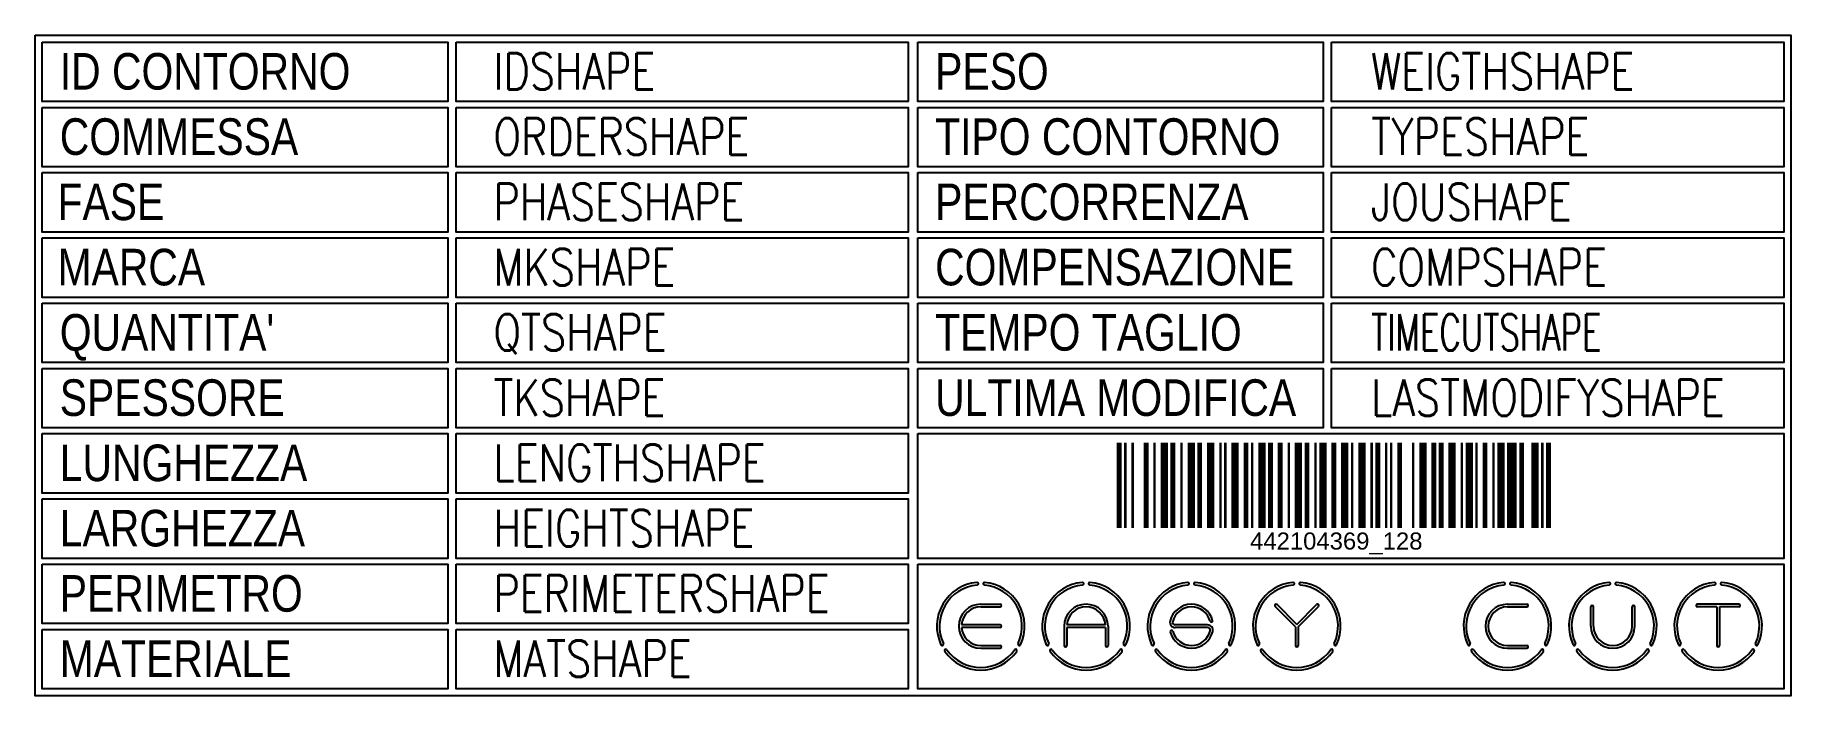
# Model space of a CAD drawing. Header units: millimetres. Extents: x 13560 to 14280, y 9380 to 9651.
import ezdxf
from ezdxf.enums import TextEntityAlignment as Align

# ---------------------------------------------------------------- set-up
doc = ezdxf.new("R2010")
doc.units = ezdxf.units.MM
doc.styles.add('EasyCutStyle', font='romans.shx', dxfattribs={"width": 0.8})
doc.styles.add('EasyCutStyle1', font='arial.ttf', dxfattribs={"width": 0.8})
doc.styles.get("Standard").update_dxf_attribs({"font": 'arial.ttf'})

msp = doc.modelspace()

# ---------------------------------------------------------------- linework, layer by layer
at = {"color": 140}
for p, q in [((13947.78, 9417.54), (13955.7, 9417.54)), ((13947.78, 9416.46), (13955.7, 9416.46)), ((14076.84, 9408.31), (14068.54, 9416.61)), ((14077.38, 9409.3), (14069.3, 9417.38)), ((14077.38, 9409.3), (14085.46, 9417.38)), ((14077.92, 9408.31), (14086.22, 9416.61)), ((14163.78, 9417.54), (14171.7, 9417.54)), ((14163.78, 9416.46), (14171.7, 9416.46)), ((14197.98, 9408.54), (14197.98, 9416.46)), ((14199.06, 9408.54), (14199.06, 9416.46)), ((14214.9, 9408.54), (14214.9, 9416.46)), ((14215.98, 9408.54), (14215.98, 9416.46)), ((14258.64, 9417.54), (14241.72, 9417.54)), ((14249.64, 9416.46), (14241.72, 9416.46)), ((14249.64, 9416.46), (14249.64, 9400.62)), ((14250.72, 9416.46), (14250.72, 9400.62)), ((14258.64, 9416.46), (14250.72, 9416.46)), ((13955.7, 9409.08), (13939.88, 9409.08)), ((13955.7, 9408), (13939.88, 9408)), ((13981.98, 9408.54), (13981.98, 9400.62)), ((13983.06, 9408), (13983.06, 9400.62)), ((13998.9, 9408), (13983.06, 9408)), ((13998.88, 9409.08), (13983.08, 9409.08)), ((13998.9, 9408), (13998.9, 9400.62)), ((13999.98, 9408.54), (13999.98, 9400.62)), ((14040.82, 9409.08), (14027.53, 9409.08)), ((14040.82, 9408), (14027.53, 9408)), ((14076.84, 9408.31), (14076.84, 9400.62)), ((14077.92, 9408.31), (14077.92, 9400.62)), ((13947.78, 9400.62), (13955.7, 9400.62)), ((13947.78, 9399.54), (13955.7, 9399.54)), ((14163.78, 9400.62), (14171.7, 9400.62)), ((14163.78, 9399.54), (14171.7, 9399.54))]:
    msp.add_line(p, q, dxfattribs=at)
at = {"color": 253}
msp.add_lwpolyline([(13560, 9650.95), (14280, 9650.95), (14280, 9379.95), (13560, 9379.95)], close=True, dxfattribs=at)
at = {"color": 2}
for points in [[(13562.95, 9648.1), (13729.28, 9648.1), (13729.28, 9623.69), (13562.95, 9623.69)], [(13562.95, 9648.1), (13729.28, 9648.1), (13729.28, 9623.69), (13562.95, 9623.69)], [(13921.93, 9648.1), (14088.25, 9648.1), (14088.25, 9623.69), (13921.93, 9623.69)], [(13562.95, 9621.33), (13729.28, 9621.33), (13729.28, 9596.92), (13562.95, 9596.92)], [(13921.93, 9621.33), (14088.25, 9621.33), (14088.25, 9596.92), (13921.93, 9596.92)], [(13562.95, 9594.57), (13729.28, 9594.57), (13729.28, 9570.16), (13562.95, 9570.16)], [(13921.93, 9594.57), (14088.25, 9594.57), (14088.25, 9570.16), (13921.93, 9570.16)], [(13562.95, 9567.8), (13729.28, 9567.8), (13729.28, 9543.39), (13562.95, 9543.39)], [(13921.93, 9567.8), (14088.25, 9567.8), (14088.25, 9543.39), (13921.93, 9543.39)], [(13562.95, 9541.04), (13729.28, 9541.04), (13729.28, 9516.63), (13562.95, 9516.63)], [(13921.93, 9541.04), (14088.25, 9541.04), (14088.25, 9516.63), (13921.93, 9516.63)], [(13562.95, 9514.28), (13729.28, 9514.28), (13729.28, 9489.87), (13562.95, 9489.87)], [(13921.93, 9514.28), (14088.25, 9514.28), (14088.25, 9489.87), (13921.93, 9489.87)], [(13562.95, 9487.51), (13729.28, 9487.51), (13729.28, 9463.1), (13562.95, 9463.1)], [(13562.95, 9460.75), (13729.28, 9460.75), (13729.28, 9436.34), (13562.95, 9436.34)], [(13562.95, 9433.99), (13729.28, 9433.99), (13729.28, 9409.58), (13562.95, 9409.58)], [(13562.95, 9407.22), (13729.28, 9407.22), (13729.28, 9382.81), (13562.95, 9382.81)]]:
    msp.add_lwpolyline(points, close=True, dxfattribs=at)
at = {"color": 1}
for points in [[(13732.67, 9648.1), (13918.07, 9648.1), (13918.07, 9623.69), (13732.67, 9623.69)], [(14091.65, 9648.1), (14277.05, 9648.1), (14277.05, 9623.69), (14091.65, 9623.69)], [(13732.67, 9621.33), (13918.07, 9621.33), (13918.07, 9596.92), (13732.67, 9596.92)], [(14091.65, 9621.33), (14277.05, 9621.33), (14277.05, 9596.92), (14091.65, 9596.92)], [(13732.67, 9594.57), (13918.07, 9594.57), (13918.07, 9570.16), (13732.67, 9570.16)], [(14091.65, 9594.57), (14277.05, 9594.57), (14277.05, 9570.16), (14091.65, 9570.16)], [(13732.67, 9567.8), (13918.07, 9567.8), (13918.07, 9543.39), (13732.67, 9543.39)], [(14091.65, 9567.8), (14277.05, 9567.8), (14277.05, 9543.39), (14091.65, 9543.39)], [(13732.67, 9541.04), (13918.07, 9541.04), (13918.07, 9516.63), (13732.67, 9516.63)], [(14091.65, 9541.04), (14277.05, 9541.04), (14277.05, 9516.63), (14091.65, 9516.63)], [(13732.67, 9514.28), (13918.07, 9514.28), (13918.07, 9489.87), (13732.67, 9489.87)], [(14091.65, 9514.28), (14277.05, 9514.28), (14277.05, 9489.87), (14091.65, 9489.87)], [(13732.67, 9487.51), (13918.07, 9487.51), (13918.07, 9463.1), (13732.67, 9463.1)], [(13921.93, 9487.51), (14277.05, 9487.51), (14277.05, 9436.34), (13921.93, 9436.34)], [(13732.67, 9460.75), (13918.07, 9460.75), (13918.07, 9436.34), (13732.67, 9436.34)], [(13732.67, 9433.99), (13918.07, 9433.99), (13918.07, 9409.58), (13732.67, 9409.58)], [(13921.93, 9433.99), (14277.05, 9433.99), (14277.05, 9382.81), (13921.93, 9382.81)], [(13732.67, 9407.22), (13918.07, 9407.22), (13918.07, 9382.81), (13732.67, 9382.81)]]:
    msp.add_lwpolyline(points, close=True, dxfattribs=at)
at = {"linetype": 'Continuous'}
for points, const_width in [([(14004.58, 9448.79), (14004.58, 9483.79)], 2), ([(14007.08, 9448.79), (14007.08, 9483.79)], 1), ([(14010.08, 9448.79), (14010.08, 9483.79)], 1), ([(14015.58, 9448.79), (14015.58, 9483.79)], 2), ([(14019.08, 9448.79), (14019.08, 9483.79)], 1), ([(14023.08, 9448.79), (14023.08, 9483.79)], 3), ([(14026.58, 9448.79), (14026.58, 9483.79)], 2), ([(14030.08, 9448.79), (14030.08, 9483.79)], 1), ([(14034.08, 9448.79), (14034.08, 9483.79)], 3), ([(14037.58, 9448.79), (14037.58, 9483.79)], 2), ([(14042.08, 9448.79), (14042.08, 9483.79)], 3), ([(14046.08, 9448.79), (14046.08, 9483.79)], 1), ([(14048.08, 9448.79), (14048.08, 9483.79)], 1), ([(14052.08, 9448.79), (14052.08, 9483.79)], 3), ([(14056.58, 9448.79), (14056.58, 9483.79)], 2), ([(14059.08, 9448.79), (14059.08, 9483.79)], 1), ([(14063.08, 9448.79), (14063.08, 9483.79)], 3), ([(14066.58, 9448.79), (14066.58, 9483.79)], 2), ([(14070.58, 9448.79), (14070.58, 9483.79)], 2), ([(14074.08, 9448.79), (14074.08, 9483.79)], 1), ([(14078.08, 9448.79), (14078.08, 9483.79)], 3), ([(14081.58, 9448.79), (14081.58, 9483.79)], 2), ([(14085.08, 9448.79), (14085.08, 9483.79)], 1), ([(14088.08, 9448.79), (14088.08, 9483.79)], 3), ([(14092.58, 9448.79), (14092.58, 9483.79)], 2), ([(14097.08, 9448.79), (14097.08, 9483.79)], 3), ([(14100.08, 9448.79), (14100.08, 9483.79)], 1), ([(14104.08, 9448.79), (14104.08, 9483.79)], 3), ([(14108.08, 9448.79), (14108.08, 9483.79)], 1), ([(14110.58, 9448.79), (14110.58, 9483.79)], 2), ([(14114.08, 9448.79), (14114.08, 9483.79)], 1), ([(14116.08, 9448.79), (14116.08, 9483.79)], 1), ([(14119.58, 9448.79), (14119.58, 9483.79)], 2), ([(14125.08, 9448.79), (14125.08, 9483.79)], 1), ([(14129.08, 9448.79), (14129.08, 9483.79)], 3), ([(14133.58, 9448.79), (14133.58, 9483.79)], 2), ([(14136.58, 9448.79), (14136.58, 9483.79)], 2), ([(14141.08, 9448.79), (14141.08, 9483.79)], 3), ([(14145.08, 9448.79), (14145.08, 9483.79)], 1), ([(14148.08, 9448.79), (14148.08, 9483.79)], 3), ([(14151.08, 9448.79), (14151.08, 9483.79)], 1), ([(14154.58, 9448.79), (14154.58, 9483.79)], 2), ([(14158.08, 9448.79), (14158.08, 9483.79)], 1), ([(14161.08, 9448.79), (14161.08, 9483.79)], 3), ([(14165.58, 9448.79), (14165.58, 9483.79)], 4), ([(14169.58, 9448.79), (14169.58, 9483.79)], 2), ([(14175.08, 9448.79), (14175.08, 9483.79)], 3), ([(14178.08, 9448.79), (14178.08, 9483.79)], 1), ([(14180.58, 9448.79), (14180.58, 9483.79)], 2)]:
    msp.add_lwpolyline(points, dxfattribs=dict(at, const_width=const_width))
at = {"color": 140}
for centre, radius, start, end in [((13947.78, 9408.54), 18, 95, 205), ((13947.78, 9408.54), 16.92, 95, 205), ((13946.26, 9425.93), 0.54, 275, 95), ((13949.3, 9425.93), 0.54, 85, 265), ((13947.78, 9408.54), 16.92, 335, 85), ((13947.78, 9408.54), 18, 335, 85), ((13990.98, 9408.54), 18, 95, 205), ((13990.98, 9408.54), 16.92, 95, 205), ((13989.46, 9425.93), 0.54, 275, 95), ((13992.5, 9425.93), 0.54, 85, 265), ((13990.98, 9408.54), 16.92, 335, 85), ((13990.98, 9408.54), 18, 335, 85), ((14034.18, 9408.54), 18, 95, 205), ((14034.18, 9408.54), 16.92, 95, 205), ((14032.66, 9425.93), 0.54, 275, 95), ((14035.7, 9425.93), 0.54, 85, 265), ((14034.18, 9408.54), 16.92, 335, 85), ((14034.18, 9408.54), 18, 335, 85), ((14077.38, 9408.54), 18, 95, 205), ((14077.38, 9408.54), 16.92, 95, 205), ((14075.86, 9425.93), 0.54, 275, 95), ((14078.9, 9425.93), 0.54, 85, 265), ((14077.38, 9408.54), 16.92, 335, 85), ((14077.38, 9408.54), 18, 335, 85), ((14163.78, 9408.54), 18, 95, 205), ((14163.78, 9408.54), 16.92, 95, 205), ((14162.26, 9425.93), 0.54, 275, 95), ((14165.3, 9425.93), 0.54, 85, 265), ((14163.78, 9408.54), 16.92, 335, 85), ((14163.78, 9408.54), 18, 335, 85), ((14206.98, 9408.54), 18, 95, 205), ((14206.98, 9408.54), 16.92, 95, 205), ((14205.46, 9425.93), 0.54, 275, 95), ((14208.5, 9425.93), 0.54, 85, 265), ((14206.98, 9408.54), 16.92, 335, 85), ((14206.98, 9408.54), 18, 335, 85), ((14250.18, 9408.54), 18, 95, 205), ((14250.18, 9408.54), 16.92, 95, 205), ((14248.66, 9425.93), 0.54, 275, 95), ((14251.7, 9425.93), 0.54, 85, 265), ((14250.18, 9408.54), 16.92, 335, 85), ((14250.18, 9408.54), 18, 335, 85), ((13947.78, 9408.54), 9, 90, 270), ((13947.78, 9408.54), 7.92, 90, 176.09044), ((13955.7, 9417), 0.54, 270, 90), ((13990.98, 9408.54), 9, 0, 180), ((13990.98, 9408.54), 7.92, 3.90956, 176.09044), ((14027.53, 9410.16), 2.16, 166.29977, 270), ((14034.18, 9408.54), 9, 15, 166.29977), ((14027.53, 9410.16), 1.08, 166.29977, 270), ((14034.18, 9408.54), 7.92, 15, 166.29977), ((14042.35, 9410.73), 0.54, 195, 15), ((14068.92, 9417), 0.54, 45, 225), ((14085.84, 9417), 0.54, 315, 135), ((14163.78, 9408.54), 9, 90, 270), ((14163.78, 9408.54), 7.92, 90, 270), ((14171.7, 9417), 0.54, 270, 90), ((14198.52, 9416.46), 0.54, 0, 180), ((14215.44, 9416.46), 0.54, 0, 180), ((14241.72, 9417), 0.54, 90, 270), ((14258.64, 9417), 0.54, 270, 90), ((13947.78, 9408.54), 7.92, 183.90956, 270), ((13955.7, 9408.54), 0.54, 270, 90), ((14026.01, 9406.35), 0.54, 15, 195), ((14034.18, 9408.54), 9, 195, 346.29977), ((14034.18, 9408.54), 7.92, 195, 346.29977), ((14040.82, 9406.92), 2.16, 346.29977, 90), ((14040.82, 9406.92), 1.08, 346.29977, 90), ((14206.98, 9408.54), 9, 180, 0), ((14206.98, 9408.54), 7.92, 180, 0), ((13931.95, 9401.16), 0.54, 205, 25), ((13933.48, 9398.52), 0.54, 35, 215), ((13947.78, 9408.54), 18, 215, 325), ((13947.78, 9408.54), 16.92, 215, 325), ((13955.7, 9400.08), 0.54, 270, 90), ((13962.08, 9398.52), 0.54, 325, 145), ((13963.6, 9401.16), 0.54, 155, 335), ((13975.15, 9401.16), 0.54, 205, 25), ((13976.68, 9398.52), 0.54, 35, 215), ((13990.98, 9408.54), 18, 215, 325), ((13990.98, 9408.54), 16.92, 215, 325), ((13982.52, 9400.62), 0.54, 180, 0), ((13999.44, 9400.62), 0.54, 180, 0), ((14005.28, 9398.52), 0.54, 325, 145), ((14006.8, 9401.16), 0.54, 155, 335), ((14018.35, 9401.16), 0.54, 205, 25), ((14019.88, 9398.52), 0.54, 35, 215), ((14034.18, 9408.54), 18, 215, 325), ((14034.18, 9408.54), 16.92, 215, 325), ((14048.48, 9398.52), 0.54, 325, 145), ((14050, 9401.16), 0.54, 155, 335), ((14061.55, 9401.16), 0.54, 205, 25), ((14063.08, 9398.52), 0.54, 35, 215), ((14077.38, 9408.54), 18, 215, 325), ((14077.38, 9408.54), 16.92, 215, 325), ((14077.38, 9400.62), 0.54, 180, 0), ((14091.68, 9398.52), 0.54, 325, 145), ((14093.2, 9401.16), 0.54, 155, 335), ((14147.95, 9401.16), 0.54, 205, 25), ((14149.48, 9398.52), 0.54, 35, 215), ((14163.78, 9408.54), 18, 215, 325), ((14163.78, 9408.54), 16.92, 215, 325), ((14171.7, 9400.08), 0.54, 270, 90), ((14178.08, 9398.52), 0.54, 325, 145), ((14179.6, 9401.16), 0.54, 155, 335), ((14191.15, 9401.16), 0.54, 205, 25), ((14192.68, 9398.52), 0.54, 35, 215), ((14206.98, 9408.54), 18, 215, 325), ((14206.98, 9408.54), 16.92, 215, 325), ((14221.28, 9398.52), 0.54, 325, 145), ((14222.8, 9401.16), 0.54, 155, 335), ((14234.35, 9401.16), 0.54, 205, 25), ((14235.88, 9398.52), 0.54, 35, 215), ((14250.18, 9408.54), 18, 215, 325), ((14250.18, 9408.54), 16.92, 215, 325), ((14250.18, 9400.62), 0.54, 180, 0), ((14264.48, 9398.52), 0.54, 325, 145), ((14266, 9401.16), 0.54, 155, 335)]:
    msp.add_arc(centre, radius, start, end, dxfattribs=at)

# ---------------------------------------------------------------- texts
at = {"color": 161, "style": 'EasyCutStyle1', "width": 0.8}
for s, p in [('ID CONTORNO', (13570.11, 9628.6)), ('PESO', (13929.08, 9628.6)), ('COMMESSA', (13570.11, 9601.83)), ('TIPO CONTORNO', (13929.08, 9601.83)), ('FASE', (13569.18, 9575.07)), ('PERCORRENZA', (13929.08, 9575.07)), ('MARCA', (13569.18, 9548.31)), ('COMPENSAZIONE', (13929.08, 9548.31)), ("QUANTITA'", (13570.11, 9521.54)), ('TEMPO TAGLIO', (13929.08, 9521.54)), ('SPESSORE', (13570.11, 9494.78)), ('ULTIMA MODIFICA', (13929.08, 9494.78)), ('LUNGHEZZA', (13570.11, 9468.02)), ('LARGHEZZA', (13570.11, 9441.25)), ('PERIMETRO', (13570.11, 9414.49)), ('MATERIALE', (13570.11, 9387.72))]:
    msp.add_text(s, height=15, dxfattribs=at).set_placement(p)
msp.add_text('442104369_128', height=7).set_placement((14093.58, 9439.97), align=Align.CENTER)
at = {"style": 'EasyCutStyle'}
for tag, p, width in [('IDSHAPE', (13747.96, 9628.6), 0.8), ('WEIGTHSHAPE', (14107.86, 9628.6), 0.8), ('ORDERSHAPE', (13747.96, 9601.83), 0.8), ('TYPESHAPE', (14107.86, 9601.83), 0.8), ('PHASESHAPE', (13747.96, 9575.07), 0.8), ('JOUSHAPE', (14107.86, 9575.07), 0.8), ('MKSHAPE', (13747.96, 9548.31), 0.8), ('COMPSHAPE', (14107.86, 9548.31), 0.8), ('QTSHAPE', (13747.96, 9521.54), 0.8), ('TIMECUTSHAPE', (14107.86, 9521.54), 0.65), ('TKSHAPE', (13747.96, 9494.78), 0.8), ('LASTMODIFYSHAPE', (14107.86, 9494.78), 0.8), ('LENGTHSHAPE', (13747.96, 9468.02), 0.8), ('HEIGHTSHAPE', (13747.96, 9441.25), 0.8), ('PERIMETERSHAPE', (13747.96, 9414.49), 0.8), ('MATSHAPE', (13747.96, 9387.72), 0.8)]:
    msp.add_attdef(tag, p, '-', height=15, dxfattribs=dict(at, width=width))

doc.saveas('drawing.dxf')
